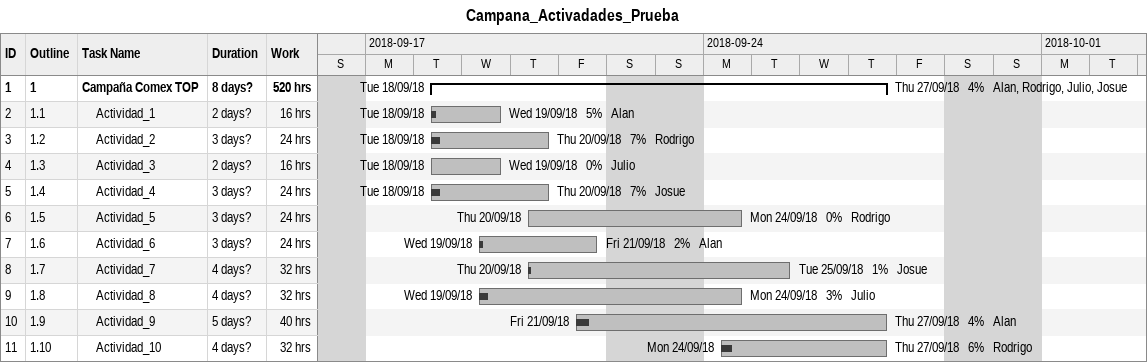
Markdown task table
Campana_Activadades_Prueba

| ID | WBS | Task | Duration | Start | Finish | Resources | % complete | Work (h) |
|---|---|---|---|---|---|---|---|---|
| 1 | 1 | **Campaña Comex TOP** | 8d? | 2018-09-18 | 2018-09-27 | Alan, Rodrigo, Julio, Josue | 4 | 520 |
| 2 | 1.1 | Actividad_1 | 2d? | 2018-09-18 | 2018-09-19 | Alan | 5 | 16 |
| 3 | 1.2 | Actividad_2 | 3d? | 2018-09-18 | 2018-09-20 | Rodrigo | 7 | 24 |
| 4 | 1.3 | Actividad_3 | 2d? | 2018-09-18 | 2018-09-19 | Julio | 0 | 16 |
| 5 | 1.4 | Actividad_4 | 3d? | 2018-09-18 | 2018-09-20 | Josue | 7 | 24 |
| 6 | 1.5 | Actividad_5 | 3d? | 2018-09-20 | 2018-09-24 | Rodrigo | 0 | 24 |
| 7 | 1.6 | Actividad_6 | 3d? | 2018-09-19 | 2018-09-21 | Alan | 2 | 24 |
| 8 | 1.7 | Actividad_7 | 4d? | 2018-09-20 | 2018-09-25 | Josue | 1 | 32 |
| 9 | 1.8 | Actividad_8 | 4d? | 2018-09-19 | 2018-09-24 | Julio | 3 | 32 |
| 10 | 1.9 | Actividad_9 | 5d? | 2018-09-21 | 2018-09-27 | Alan | 4 | 40 |
| 11 | 1.10 | Actividad_10 | 4d? | 2018-09-24 | 2018-09-27 | Rodrigo | 6 | 32 |
